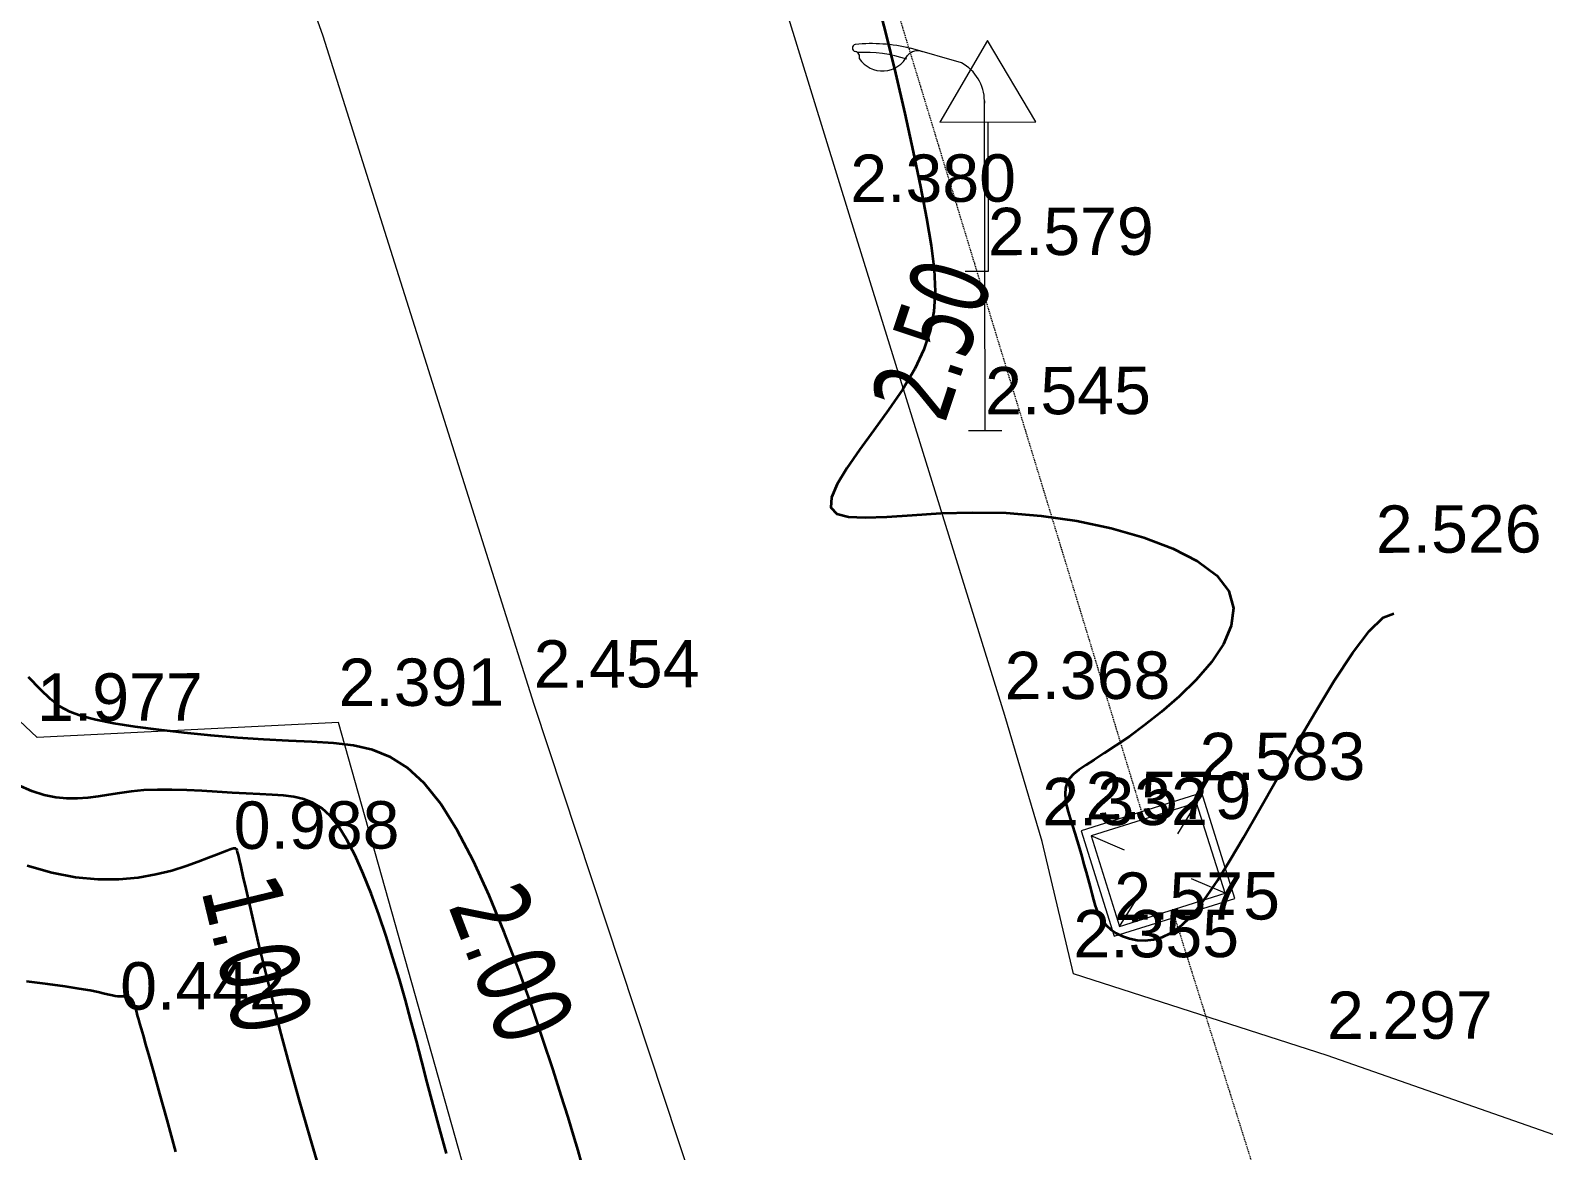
# Model space of a CAD drawing. Header units: millimetres. Extents: x 563604 to 809435, y 2337 to 1331933.
# Drawn here: x 716994 to 736149, y 1295704 to 1309885 of the extents above; entities that cross this region are included whole.
import ezdxf

# ---------------------------------------------------------------- set-up
doc = ezdxf.new("R2010")
doc.units = ezdxf.units.MM
doc.linetypes.add('IMPORT-TNM', pattern=[22.86, 12.7, -5.08, 0, -5.08])
for name, color, linetype, lineweight in [('0-1', 253, 'Continuous', 9), ('BB-1', 253, 'Continuous', 9), ('CD TAI', 7, 'Continuous', 9), ('den-1', 253, 'Continuous', 9), ('DM CAI-1', 9, 'Continuous', 35), ('MEP DUONG NHUA-1', 253, 'Continuous', 9), ('MUONG DAT-1', 253, 'Continuous', 9), ('NCD', 7, 'Continuous', 9), ('NCV_TKCS_HIEN TRANG_251226_dwg-1', 253, 'Continuous', 9), ('NM-1', 253, 'IMPORT-TNM', 9)]:
    doc.layers.add(name, color=color, linetype=linetype, lineweight=lineweight)
doc.styles.add('Arial', font='arial_0.ttf', dxfattribs={"height": 600.128024})
doc.styles.add('Tahoma', font='tahoma_0.ttf', dxfattribs={"width": 0.75, "height": 1000.213374})

# ---------------------------------------------------------------- blocks, each defined once
blk = doc.blocks.new('NCV_TKCS_HIEN TRANG_251226_dwg_hg2-2645534-TỔNG THỂ_HIỆN TRẠNG KHU ĐẤT')
at = {"layer": '0-1'}
for p, q in [((771117, 1175242), (770873, 1174851)), ((770205, 1174641), (769781, 1174823)), ((771477, 1174097), (771053, 1174279))]:
    blk.add_line(p, q, dxfattribs=at)
at = {"layer": '0-1', "flags": 128}
blk.add_lwpolyline([(770075, 1173552), (771602, 1174032), (771182, 1175368), (769656, 1174888)], close=True, dxfattribs=at)
blk.add_lwpolyline([(770141, 1173678), (771477, 1174097), (771117, 1175242), (769781, 1174823), (770141, 1173678), (770385, 1174069)], dxfattribs=at)
blk = doc.blocks.new('NCV_TKCS_HIEN TRANG_251226_dwg_cs5-2645535-TỔNG THỂ_HIỆN TRẠNG KHU ĐẤT')
at = {"layer": 'den-1'}
for p, q in [((728779, 1309472), (728133, 1309657)), ((729290, 1304816), (728869, 1304815))]:
    blk.add_line(p, q, dxfattribs=at)
at = {"layer": 'den-1', "flags": 128}
blk.add_lwpolyline([(729080, 1304815), (729070, 1308962), (729070, 1308991), (729070, 1308962)], dxfattribs=at)
at = {"layer": 'den-1'}
for centre, radius, start, end in [((727445, 1309661), 45.6, 101.1723, 259.0979), ((727644, 1307683), 2033, 76.0947, 95.883), ((727421, 1309549), 69.3, 28.6194, 77.1238), ((727550, 1307877), 1728, 71.8403, 92.8525), ((727780, 1309722), 352, 213.4839, 333.9206), ((728224, 1309454), 170, 68.8671, 138.5944), ((728524, 1308989), 546, 0.1351, 62.1642)]:
    blk.add_arc(centre, radius, start, end, dxfattribs=at)
blk.add_ellipse((727421, 1309549), major_axis=(57.1, 39.2), ratio=1, start_param=5.376028, end_param=6.173641, dxfattribs=at)
blk = doc.blocks.new('NCV_TKCS_HIEN TRANG_251226_dwg_TG-2645537-TỔNG THỂ_HIỆN TRẠNG KHU ĐẤT')
at = {"layer": 'BB-1', "flags": 128}
blk.add_lwpolyline([(752783, 1200952), (753995, 1200955), (753386, 1201983)], close=True, dxfattribs=at)
blk.add_lwpolyline([(753389, 1200954), (753393, 1199060), (753103, 1199059)], dxfattribs=at)
blk = doc.blocks.new('NCV_TKCS_HIEN TRANG_251226_dwg-1595164-TỔNG THỂ_HIỆN TRẠNG KHU ĐẤT')
at = {"layer": 'DM CAI-1', "flags": 128}
for points in [[(727688, 1310361), (727820, 1309857), (727945, 1309342), (728062, 1308833), (728167, 1308348), (728260, 1307902), (728337, 1307508), (728395, 1307162), (728432, 1306856), (728445, 1306579), (728430, 1306324), (728384, 1306082), (728305, 1305843), (728189, 1305599), (728036, 1305343), (727858, 1305082), (727671, 1304823), (727490, 1304575), (727330, 1304344), (727206, 1304140), (727134, 1303971), (727128, 1303844), (727201, 1303764), (727348, 1303725), (727561, 1303717), (727833, 1303728), (728155, 1303750), (728519, 1303772), (728919, 1303784), (729345, 1303776), (729790, 1303740), (730238, 1303675), (730675, 1303583), (731086, 1303467), (731455, 1303327), (731768, 1303166), (732010, 1302985), (732164, 1302786), (732222, 1302571), (732194, 1302346), (732096, 1302116), (731942, 1301887), (731750, 1301664), (731535, 1301454), (731312, 1301260), (731098, 1301091), (730904, 1300948), (730734, 1300831), (730586, 1300734), (730459, 1300653), (730353, 1300585), (730266, 1300525), (730198, 1300470), (730148, 1300414), (730115, 1300354), (730096, 1300291), (730090, 1300223), (730095, 1300151), (730109, 1300074), (730130, 1299993), (730155, 1299908), (730184, 1299818), (730213, 1299724), (730243, 1299627), (730272, 1299528), (730302, 1299428), (730330, 1299328), (730357, 1299230), (730383, 1299136), (730407, 1299045), (730429, 1298960), (730450, 1298880), (730472, 1298805), (730498, 1298735), (730529, 1298670), (730567, 1298610), (730613, 1298554), (730670, 1298504), (730739, 1298458), (730819, 1298419), (730908, 1298389), (731004, 1298370), (731105, 1298365), (731211, 1298376), (731319, 1298406), (731427, 1298456), (731535, 1298529), (731645, 1298629), (731761, 1298760), (731886, 1298926), (732023, 1299130), (732177, 1299377), (732351, 1299670), (732548, 1300013), (732770, 1300406), (733009, 1300827), (733255, 1301251), (733498, 1301651), (733730, 1302002), (733939, 1302278), (734117, 1302453), (734253, 1302502)], [(723975, 1295538), (723927, 1295707), (723870, 1295901), (723801, 1296130), (723715, 1296403), (723610, 1296730), (723483, 1297115), (723336, 1297546), (723171, 1298004), (722992, 1298472), (722802, 1298933), (722603, 1299369), (722398, 1299763), (722190, 1300096), (721981, 1300357), (721770, 1300550), (721552, 1300687), (721325, 1300778), (721086, 1300833), (720831, 1300863), (720558, 1300879), (720264, 1300892), (719947, 1300909), (719615, 1300932), (719277, 1300960), (718943, 1300993), (718621, 1301030), (718321, 1301070), (718052, 1301113), (717824, 1301157), (717641, 1301204), (717494, 1301258), (717368, 1301328), (717249, 1301420), (717122, 1301541), (716973, 1301698)], [(722262, 1295669), (722173, 1295988), (722093, 1296286), (722018, 1296567), (721948, 1296835), (721880, 1297096), (721812, 1297353), (721741, 1297611), (721666, 1297874), (721584, 1298146), (721497, 1298421), (721404, 1298695), (721308, 1298959), (721207, 1299209), (721105, 1299439), (721000, 1299641), (720895, 1299810), (720789, 1299942), (720682, 1300040), (720571, 1300109), (720455, 1300155), (720331, 1300183), (720198, 1300199), (720054, 1300208), (719898, 1300215), (719728, 1300224), (719547, 1300236), (719358, 1300248), (719166, 1300259), (718974, 1300268), (718785, 1300273), (718602, 1300273), (718431, 1300266), (718272, 1300251), (718124, 1300231), (717985, 1300209), (717852, 1300188), (717721, 1300171), (717590, 1300161), (717457, 1300161), (717318, 1300175), (717170, 1300205), (717012, 1300255), (716839, 1300329)], [(716956, 1299314), (717266, 1299227), (717566, 1299168), (717850, 1299140), (718115, 1299140), (718360, 1299163), (718585, 1299203), (718787, 1299253), (718966, 1299309), (719120, 1299365), (719248, 1299415), (719349, 1299454), (719426, 1299484), (719483, 1299505), (719523, 1299519), (719549, 1299528), (719564, 1299532), (719572, 1299533), (719577, 1299533), (719580, 1299533), (719584, 1299533), (719587, 1299532), (719590, 1299532), (719593, 1299531), (719595, 1299529), (719598, 1299527), (719600, 1299524), (719603, 1299519), (719607, 1299508), (719613, 1299485), (719623, 1299446), (719637, 1299385), (719658, 1299297), (719686, 1299176), (719722, 1299018), (719767, 1298818), (719822, 1298577), (719888, 1298296), (719965, 1297977), (720054, 1297621), (720154, 1297231), (720267, 1296808), (720393, 1296354), (720531, 1295871), (720678, 1295371)], [(718838, 1295692), (718726, 1296095), (718634, 1296425), (718561, 1296687), (718503, 1296892), (718458, 1297047), (718425, 1297164), (718400, 1297249), (718381, 1297314), (718366, 1297366), (718353, 1297414), (718341, 1297459), (718329, 1297499), (718317, 1297536), (718305, 1297568), (718293, 1297596), (718279, 1297618), (718263, 1297635), (718246, 1297646), (718227, 1297653), (718206, 1297656), (718183, 1297656), (718157, 1297656), (718130, 1297656), (718100, 1297657), (718069, 1297660), (718034, 1297667), (717991, 1297678), (717933, 1297692), (717855, 1297710), (717750, 1297731), (717613, 1297755), (717436, 1297782), (717215, 1297812), (716944, 1297845)]]:
    blk.add_lwpolyline(points, dxfattribs=at)
at = {"layer": 'MEP DUONG NHUA-1', "flags": 128}
for points in [[(736363, 1295875), (733408, 1296911), (730196, 1297942), (729802, 1299616), (729327, 1301212), (727373, 1307504), (725107, 1314870), (724621, 1316362), (723027, 1321781), (722317, 1324484)], [(716231, 1321592), (717133, 1319976), (720696, 1309814), (723367, 1301357), (725670, 1294397), (733749, 1266649), (735368, 1261955), (739458, 1249813), (743658, 1235751), (749920, 1214170), (754437, 1199109), (756929, 1191184), (760667, 1178214), (762673, 1171661), (768013, 1151456)]]:
    blk.add_lwpolyline(points, dxfattribs=at)
at = {"layer": 'MUONG DAT-1', "flags": 128}
blk.add_lwpolyline([(752287, 1199548), (747733, 1213433), (740799, 1236447), (737240, 1247928), (731715, 1265616), (728295, 1276774), (725536, 1284652), (720896, 1301124), (717081, 1300936), (710093, 1307531), (707990, 1306468), (691820, 1300721), (687516, 1297110), (687946, 1294643), (696312, 1277455), (695625, 1272682)], dxfattribs=at)
at = {"layer": 'NM-1'}
for p, q in [((726382, 1315338), (731058, 1299994)), ((731477, 1298659), (740474, 1270062))]:
    blk.add_line(p, q, dxfattribs=at)
for name, p in [('NCV_TKCS_HIEN TRANG_251226_dwg_cs5-2645535-TỔNG THỂ_HIỆN TRẠNG KHU ĐẤT', (0, 0)), ('NCV_TKCS_HIEN TRANG_251226_dwg_TG-2645537-TỔNG THỂ_HIỆN TRẠNG KHU ĐẤT', (-24276, 107771)), ('NCV_TKCS_HIEN TRANG_251226_dwg_hg2-2645534-TỔNG THỂ_HIỆN TRẠNG KHU ĐẤT', (-39361, 124866))]:
    blk.add_blockref(name, p)
at = {"layer": 'CD TAI', "char_height": 600.1, "width": 2512.82, "attachment_point": 1, "rotation": 0.1346, "line_spacing_factor": 0.941778, "style": 'Arial'}
for s, insert in [('2.380', (727371, 1308311)), ('2.579', (729115, 1307638)), ('2.545', (729078, 1305623)), ('2.526', (734023, 1303871)), ('2.454', (723365, 1302164)), ('2.368', (729325, 1302019)), ('2.391', (720894, 1301932)), ('1.977', (717079, 1301744)), ('2.583', (731793, 1300993)), ('2.579', (730350, 1300498)), ('2.332', (729800, 1300423)), ('0.988', (719568, 1300124)), ('2.575', (730712, 1299226)), ('2.355', (730194, 1298750)), ('0.442', (718131, 1298090)), ('2.297', (733406, 1297718))]:
    blk.add_mtext(s, dxfattribs=dict(at, insert=insert))
at = {"layer": 'NCD', "char_height": 1000.2, "width": 2355.81, "attachment_point": 2, "line_spacing_factor": 0.994306, "style": 'Tahoma'}
for s, insert, rotation in [('2.50', (727926, 1306138), 71.6046), ('1.00', (720353, 1298303), 283.5602), ('2.00', (723562, 1298251), 290.9146)]:
    blk.add_mtext(s, dxfattribs=dict(at, insert=insert, rotation=rotation))

msp = doc.modelspace()

# ---------------------------------------------------------------- block references
at = {"layer": 'NCV_TKCS_HIEN TRANG_251226_dwg-1'}
msp.add_blockref('NCV_TKCS_HIEN TRANG_251226_dwg-1595164-TỔNG THỂ_HIỆN TRẠNG KHU ĐẤT', (0, 0), dxfattribs=at)

doc.saveas('drawing.dxf')
